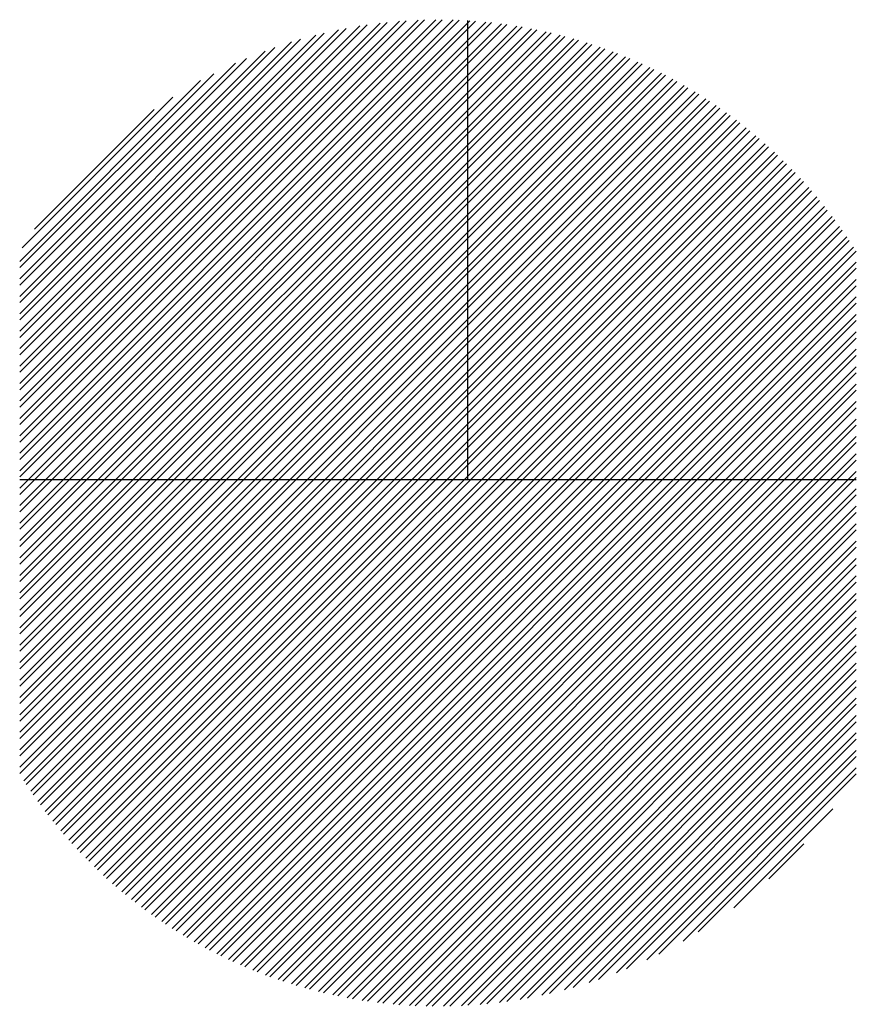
# Model space of a CAD drawing. Header units: inches. Extents: x 20.9 to 29.3, y 7.4 to 17.4.
import ezdxf

# ---------------------------------------------------------------- set-up
doc = ezdxf.new("R2010")
doc.units = ezdxf.units.IN
doc.header["$MEASUREMENT"] = 0

msp = doc.modelspace()

# ---------------------------------------------------------------- hatches: boundary and pattern name
h = msp.add_hatch()
h.set_pattern_fill('STEEL', color=256)
h.set_pattern_definition([(45, (0, 0), (-0.08838835, 0.08838835), []), (45, (0, 0.0625), (-0.08838835, 0.08838835), [])])
h.paths.add_polyline_path([(29.343, 15.017, 0.55414), (20.864, 15.017), (20.864, 9.716, 0.55414), (29.343, 9.716)])
h = msp.add_hatch()
h.set_pattern_fill('BRICK', color=256)
h.set_pattern_definition([(0, (0, 0), (0, 6.35), []), (90, (0, 0), (-12.7, 8e-16), [6.35, -6.35]), (90, (6.35, 0), (-12.7, 8e-16), [-6.35, 6.35])])
h.paths.add_polyline_path([(20.864, 9.716, 0.55414), (29.343, 9.716), (29.343, 15.017, 0.55414), (20.864, 15.017)])

doc.saveas('drawing.dxf')
